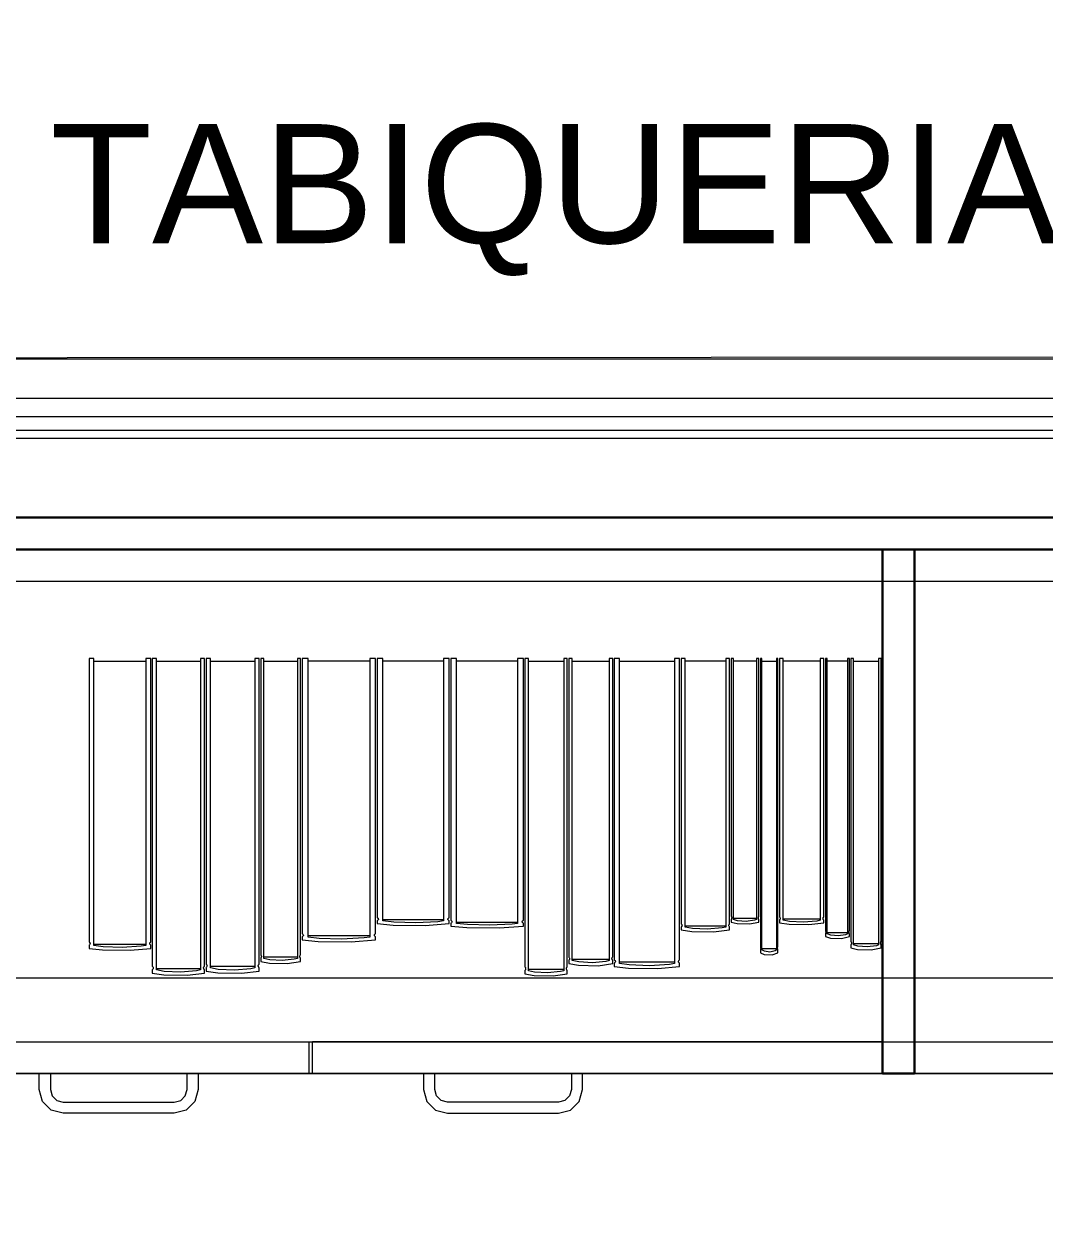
# Model space of a CAD drawing. Header units: inches. Extents: x -19 to 5698, y -728 to 92.
# Drawn here: x 323.215 to 323.858, y 35.844 to 36.607 of the extents above; entities that cross this region are included whole.
import ezdxf

# ---------------------------------------------------------------- set-up
doc = ezdxf.new("R2010")
doc.units = ezdxf.units.IN
doc.header["$MEASUREMENT"] = 0
doc.set_wipeout_variables(frame=1)
doc.linetypes.add('Wipeout_Contour', pattern=[1, 0, -1])
for name, color, linetype in [('02 _ ARQ _ ZON _ Espacio.3D', 7, 'Continuous'), ('Acabado - Muros', 7, 'Continuous'), ('Interior - Mobiliario', 7, 'Continuous'), ('Notas - Etiquetas', 7, 'Continuous')]:
    doc.layers.add(name, color=color, linetype=linetype)
doc.styles.add('Estilo_Generado_4', font='swisse.ttf')

msp = doc.modelspace()

# ---------------------------------------------------------------- linework, layer by layer
at = {"layer": '02 _ ARQ _ ZON _ Espacio.3D', "color": 254, "linetype": 'Continuous', "lineweight": 0, "flags": 128}
for points in [[(322.07004, 31), (322.07004, 29.7), (328.07005, 29.7), (328.07005, 30.2), (328.57004, 30.2), (328.57005, 30.7), (328.92003, 30.69998), (328.92003, 31.89904), (330.27009, 31.89904), (330.27009, 32.9963), (328.92002, 32.9963), (328.92034, 36.34629), (321.57003, 36.34629), (321.57004, 39.4), (321.17004, 39.4), (321.17002, 39.75), (317.27002, 39.75), (317.27002, 29.75), (320.97004, 29.75), (320.97004, 30.2), (321.57004, 30.2), (321.57004, 31)], [(322.07004, 39), (321.62003, 39), (321.62003, 36.39629), (328.92009, 36.4), (328.92009, 39), (328.57004, 39), (328.57004, 39.4), (328.17004, 39.4), (328.17002, 39.75), (322.07002, 39.75)]]:
    msp.add_lwpolyline(points, close=True, dxfattribs=at)
at = {"layer": 'Interior - Mobiliario', "color": 175, "linetype": 'Continuous', "lineweight": 13}
for p, q in [((324.49588, 36.2763), (323.03588, 36.2763)), ((323.25927, 36.20765), (323.25616, 36.20765)), ((323.25616, 36.20765), (323.25616, 36.02912)), ((323.25927, 36.02694), (323.25927, 36.20765)), ((323.29192, 36.20582), (323.25927, 36.20582)), ((323.29503, 36.20765), (323.29192, 36.20765)), ((323.29192, 36.20765), (323.29192, 36.02694)), ((323.29503, 36.02912), (323.29503, 36.20765)), ((323.29866, 36.20765), (323.29603, 36.20765)), ((323.29603, 36.20765), (323.29603, 36.01388)), ((323.29866, 36.01152), (323.29866, 36.20765)), ((323.32627, 36.20566), (323.29866, 36.20566)), ((323.3289, 36.20765), (323.32627, 36.20765)), ((323.32627, 36.20765), (323.32627, 36.01152)), ((323.3289, 36.01388), (323.3289, 36.20765)), ((323.33257, 36.20765), (323.3299, 36.20765)), ((323.3299, 36.20765), (323.3299, 36.01516)), ((323.33257, 36.01281), (323.33257, 36.20765)), ((323.36062, 36.20568), (323.33257, 36.20568)), ((323.36329, 36.20765), (323.36062, 36.20765)), ((323.36062, 36.20765), (323.36062, 36.01281)), ((323.36329, 36.01516), (323.36329, 36.20765)), ((323.3663, 36.20765), (323.36429, 36.20765)), ((323.36429, 36.20765), (323.36429, 36.02107)), ((323.3663, 36.01879), (323.3663, 36.20765)), ((323.38735, 36.20574), (323.3663, 36.20574)), ((323.38935, 36.20765), (323.38735, 36.20765)), ((323.38735, 36.20765), (323.38735, 36.01879)), ((323.38935, 36.02107), (323.38935, 36.20765)), ((323.39406, 36.20765), (323.39035, 36.20765)), ((323.39035, 36.20765), (323.39035, 36.03434)), ((323.39406, 36.03222), (323.39406, 36.20765)), ((323.43296, 36.20587), (323.39406, 36.20587)), ((323.43666, 36.20765), (323.43296, 36.20765)), ((323.43296, 36.20765), (323.43296, 36.03222)), ((323.43666, 36.03434), (323.43666, 36.20765)), ((323.44128, 36.20765), (323.43766, 36.20765)), ((323.43766, 36.20765), (323.43766, 36.04439)), ((323.44128, 36.04239), (323.44128, 36.20765)), ((323.47932, 36.20598), (323.44128, 36.20598)), ((323.48295, 36.20765), (323.47932, 36.20765)), ((323.47932, 36.20765), (323.47932, 36.04239)), ((323.48295, 36.04439), (323.48295, 36.20765)), ((323.4876, 36.20765), (323.48395, 36.20765)), ((323.48395, 36.20765), (323.48395, 36.04285)), ((323.4876, 36.04084), (323.4876, 36.20765)), ((323.52602, 36.20596), (323.4876, 36.20596)), ((323.52967, 36.20765), (323.52602, 36.20765)), ((323.52602, 36.20765), (323.52602, 36.04084)), ((323.52967, 36.04285), (323.52967, 36.20765)), ((323.5328, 36.20765), (323.53067, 36.20765)), ((323.53067, 36.20765), (323.53067, 36.01343)), ((323.5328, 36.01106), (323.5328, 36.20765)), ((323.55512, 36.20566), (323.5328, 36.20566)), ((323.55724, 36.20765), (323.55512, 36.20765)), ((323.55512, 36.20765), (323.55512, 36.01106)), ((323.55724, 36.01343), (323.55724, 36.20765)), ((323.56046, 36.20765), (323.55824, 36.20765)), ((323.55824, 36.20765), (323.55824, 36.01971)), ((323.56046, 36.01741), (323.56046, 36.20765)), ((323.5837, 36.20572), (323.56046, 36.20572)), ((323.58591, 36.20765), (323.5837, 36.20765)), ((323.5837, 36.20765), (323.5837, 36.01741)), ((323.58591, 36.01971), (323.58591, 36.20765)), ((323.5902, 36.20765), (323.58691, 36.20765)), ((323.58691, 36.20765), (323.58691, 36.0179)), ((323.5902, 36.01559), (323.5902, 36.20765)), ((323.62476, 36.20571), (323.5902, 36.20571)), ((323.62805, 36.20765), (323.62476, 36.20765)), ((323.62476, 36.20765), (323.62476, 36.01559)), ((323.62805, 36.0179), (323.62805, 36.20765)), ((323.63149, 36.20765), (323.62905, 36.20765)), ((323.62905, 36.20765), (323.62905, 36.0405)), ((323.63149, 36.03846), (323.63149, 36.20765)), ((323.65712, 36.20594), (323.63149, 36.20594)), ((323.65956, 36.20765), (323.65712, 36.20765)), ((323.65712, 36.20765), (323.65712, 36.03846)), ((323.65956, 36.0405), (323.65956, 36.20765)), ((323.66194, 36.20765), (323.66056, 36.20765)), ((323.66056, 36.20765), (323.66056, 36.04527)), ((323.66194, 36.04329), (323.66194, 36.20765)), ((323.67653, 36.20599), (323.66194, 36.20599)), ((323.67792, 36.20765), (323.67653, 36.20765)), ((323.67653, 36.20765), (323.67653, 36.04329)), ((323.67792, 36.04527), (323.67792, 36.20765)), ((323.6798, 36.20765), (323.67892, 36.20765)), ((323.67892, 36.20765), (323.67892, 36.02631)), ((323.6798, 36.0241), (323.6798, 36.20765)), ((323.68905, 36.20579), (323.6798, 36.20579)), ((323.68993, 36.20765), (323.68905, 36.20765)), ((323.68905, 36.20765), (323.68905, 36.0241)), ((323.68993, 36.02631), (323.68993, 36.20765)), ((323.69316, 36.20765), (323.69093, 36.20765)), ((323.69093, 36.20765), (323.69093, 36.04482)), ((323.69316, 36.04283), (323.69316, 36.20765)), ((323.71658, 36.20598), (323.69316, 36.20598)), ((323.71881, 36.20765), (323.71658, 36.20765)), ((323.71658, 36.20765), (323.71658, 36.04283)), ((323.71881, 36.04482), (323.71881, 36.20765)), ((323.72102, 36.20765), (323.71981, 36.20765)), ((323.71981, 36.20765), (323.71981, 36.03633)), ((323.72102, 36.03423), (323.72102, 36.20765)), ((323.73373, 36.20589), (323.72102, 36.20589)), ((323.73494, 36.20765), (323.73373, 36.20765)), ((323.73373, 36.20765), (323.73373, 36.03423)), ((323.73494, 36.03633), (323.73494, 36.20765)), ((323.73745, 36.20765), (323.73594, 36.20765)), ((323.73594, 36.20765), (323.73594, 36.02946)), ((323.73745, 36.02729), (323.73745, 36.20765)), ((323.43766, 36.04439), (323.4379, 36.04425)), ((323.43811, 36.04284), (323.43784, 36.04263)), ((323.4379, 36.04425), (323.43816, 36.04403)), ((323.4383, 36.04307), (323.43811, 36.04284)), ((323.43816, 36.04403), (323.43834, 36.0438)), ((323.43841, 36.04331), (323.4383, 36.04307)), ((323.43834, 36.0438), (323.43842, 36.04356)), ((323.43842, 36.04356), (323.43841, 36.04331)), ((323.44128, 36.04323), (323.47932, 36.04323)), ((323.48219, 36.04337), (323.4822, 36.04361)), ((323.48227, 36.04312), (323.48219, 36.04337)), ((323.4822, 36.04361), (323.4823, 36.04385)), ((323.48244, 36.04289), (323.48227, 36.04312)), ((323.4823, 36.04385), (323.48249, 36.04408)), ((323.4827, 36.04268), (323.48244, 36.04289)), ((323.48249, 36.04408), (323.48277, 36.04429)), ((323.48277, 36.04429), (323.48295, 36.04439)), ((323.48395, 36.04285), (323.48419, 36.04271)), ((323.48419, 36.04271), (323.48445, 36.0425)), ((323.52922, 36.04255), (323.5295, 36.04276)), ((323.5295, 36.04276), (323.52967, 36.04285)), ((323.66056, 36.04527), (323.66065, 36.04513)), ((323.66062, 36.04352), (323.66056, 36.04343)), ((323.66056, 36.04343), (323.66056, 36.04163)), ((323.66073, 36.04373), (323.66062, 36.04352)), ((323.66065, 36.04513), (323.66075, 36.04492)), ((323.6608, 36.04396), (323.66073, 36.04373)), ((323.66075, 36.04492), (323.66081, 36.04469)), ((323.66084, 36.0442), (323.6608, 36.04396)), ((323.66081, 36.04469), (323.66085, 36.04445)), ((323.66085, 36.04445), (323.66084, 36.0442)), ((323.66194, 36.04412), (323.67653, 36.04412)), ((323.66454, 36.04252), (323.66194, 36.04329)), ((323.67521, 36.0428), (323.66989, 36.0421)), ((323.67653, 36.04329), (323.67521, 36.0428)), ((323.67763, 36.0445), (323.67767, 36.04474)), ((323.67763, 36.04426), (323.67763, 36.0445)), ((323.67766, 36.04401), (323.67763, 36.04426)), ((323.67772, 36.04378), (323.67766, 36.04401)), ((323.67767, 36.04474), (323.67774, 36.04497)), ((323.67782, 36.04357), (323.67772, 36.04378)), ((323.67774, 36.04497), (323.67785, 36.04518)), ((323.67792, 36.04343), (323.67782, 36.04357)), ((323.67785, 36.04518), (323.67792, 36.04527)), ((323.67792, 36.04163), (323.67792, 36.04343)), ((323.69093, 36.04482), (323.69108, 36.04468)), ((323.69104, 36.04307), (323.69093, 36.04297)), ((323.69093, 36.04297), (323.69093, 36.04116)), ((323.69121, 36.04328), (323.69104, 36.04307)), ((323.69108, 36.04468), (323.69124, 36.04447)), ((323.69133, 36.04351), (323.69121, 36.04328)), ((323.69124, 36.04447), (323.69135, 36.04423)), ((323.69139, 36.04375), (323.69133, 36.04351)), ((323.69135, 36.04423), (323.6914, 36.04399)), ((323.6914, 36.04399), (323.69139, 36.04375)), ((323.69316, 36.04366), (323.71658, 36.04366)), ((323.69734, 36.04206), (323.69316, 36.04283)), ((323.71658, 36.04283), (323.71447, 36.04234)), ((323.71834, 36.0438), (323.71835, 36.04405)), ((323.7184, 36.04356), (323.71834, 36.0438)), ((323.71835, 36.04405), (323.71841, 36.04429)), ((323.7185, 36.04333), (323.7184, 36.04356)), ((323.71841, 36.04429), (323.71853, 36.04452)), ((323.71866, 36.04311), (323.7185, 36.04333)), ((323.71853, 36.04452), (323.7187, 36.04473)), ((323.71881, 36.04297), (323.71866, 36.04311)), ((323.7187, 36.04473), (323.71881, 36.04482)), ((323.71881, 36.04116), (323.71881, 36.04297)), ((323.43784, 36.04263), (323.43766, 36.04254)), ((323.43766, 36.04254), (323.43766, 36.04072)), ((323.43766, 36.04072), (323.44759, 36.03981)), ((323.44807, 36.04163), (323.44128, 36.04239)), ((323.44759, 36.03981), (323.46784, 36.0396)), ((323.462, 36.0412), (323.44807, 36.04163)), ((323.47589, 36.0419), (323.462, 36.0412)), ((323.46784, 36.0396), (323.48295, 36.04072)), ((323.47932, 36.04239), (323.47589, 36.0419)), ((323.48295, 36.04254), (323.4827, 36.04268)), ((323.48295, 36.04072), (323.48295, 36.04254)), ((323.48412, 36.04108), (323.48395, 36.04099)), ((323.48395, 36.04099), (323.48395, 36.03916)), ((323.48395, 36.03916), (323.49397, 36.03823)), ((323.4844, 36.04129), (323.48412, 36.04108)), ((323.4846, 36.04152), (323.4844, 36.04129)), ((323.48445, 36.0425), (323.48463, 36.04226)), ((323.4847, 36.04177), (323.4846, 36.04152)), ((323.48463, 36.04226), (323.48471, 36.04202)), ((323.48471, 36.04202), (323.4847, 36.04177)), ((323.4876, 36.04168), (323.52602, 36.04168)), ((323.49445, 36.04007), (323.4876, 36.04084)), ((323.49397, 36.03823), (323.51442, 36.03802)), ((323.50853, 36.03964), (323.49445, 36.04007)), ((323.52255, 36.04034), (323.50853, 36.03964)), ((323.51442, 36.03802), (323.52967, 36.03916)), ((323.52602, 36.04084), (323.52255, 36.04034)), ((323.52891, 36.04182), (323.52892, 36.04207)), ((323.52899, 36.04158), (323.52891, 36.04182)), ((323.52892, 36.04207), (323.52902, 36.04232)), ((323.52917, 36.04134), (323.52899, 36.04158)), ((323.52902, 36.04232), (323.52922, 36.04255)), ((323.52943, 36.04113), (323.52917, 36.04134)), ((323.52967, 36.04099), (323.52943, 36.04113)), ((323.52967, 36.03916), (323.52967, 36.04099)), ((323.62905, 36.0405), (323.62921, 36.04036)), ((323.62917, 36.03871), (323.62905, 36.03861)), ((323.62905, 36.03861), (323.62905, 36.03675)), ((323.62905, 36.03675), (323.63574, 36.03582)), ((323.62935, 36.03892), (323.62917, 36.03871)), ((323.62921, 36.04036), (323.62939, 36.04014)), ((323.62948, 36.03916), (323.62935, 36.03892)), ((323.62939, 36.04014), (323.6295, 36.03991)), ((323.62955, 36.0394), (323.62948, 36.03916)), ((323.6295, 36.03991), (323.62956, 36.03966)), ((323.62956, 36.03966), (323.62955, 36.0394)), ((323.63149, 36.03932), (323.65712, 36.03932)), ((323.63606, 36.03768), (323.63149, 36.03846)), ((323.63574, 36.03582), (323.64938, 36.03561)), ((323.64545, 36.03724), (323.63606, 36.03768)), ((323.6548, 36.03796), (323.64545, 36.03724)), ((323.64938, 36.03561), (323.65956, 36.03675)), ((323.65712, 36.03846), (323.6548, 36.03796)), ((323.65905, 36.03971), (323.65912, 36.03996)), ((323.65905, 36.03946), (323.65905, 36.03971)), ((323.6591, 36.03921), (323.65905, 36.03946)), ((323.65922, 36.03897), (323.6591, 36.03921)), ((323.65912, 36.03996), (323.65925, 36.04019)), ((323.65939, 36.03875), (323.65922, 36.03897)), ((323.65925, 36.04019), (323.65944, 36.04041)), ((323.65956, 36.03861), (323.65939, 36.03875)), ((323.65944, 36.04041), (323.65956, 36.0405)), ((323.65956, 36.03675), (323.65956, 36.03861)), ((323.66056, 36.04163), (323.66436, 36.04072)), ((323.66436, 36.04072), (323.67213, 36.04051)), ((323.66989, 36.0421), (323.66454, 36.04252)), ((323.67213, 36.04051), (323.67792, 36.04163)), ((323.69093, 36.04116), (323.69704, 36.04025)), ((323.69704, 36.04025), (323.70951, 36.04005)), ((323.70592, 36.04164), (323.69734, 36.04206)), ((323.71447, 36.04234), (323.70592, 36.04164)), ((323.70951, 36.04005), (323.71881, 36.04116)), ((323.71981, 36.03633), (323.71989, 36.03618)), ((323.71989, 36.03618), (323.71998, 36.03596)), ((323.71998, 36.03596), (323.72004, 36.03571)), ((323.72006, 36.0352), (323.72003, 36.03494)), ((323.72004, 36.03571), (323.72006, 36.03546)), ((323.72006, 36.03546), (323.72006, 36.0352)), ((323.72102, 36.03511), (323.73373, 36.03511)), ((323.73468, 36.03525), (323.73469, 36.03551)), ((323.73471, 36.035), (323.73468, 36.03525)), ((323.73469, 36.03551), (323.73472, 36.03577)), ((323.73472, 36.03577), (323.73479, 36.03601)), ((323.73479, 36.03601), (323.73488, 36.03623)), ((323.73488, 36.03623), (323.73494, 36.03633)), ((323.25616, 36.02912), (323.25637, 36.02897)), ((323.25637, 36.02897), (323.25659, 36.02874)), ((323.25671, 36.02768), (323.25654, 36.02743)), ((323.25659, 36.02874), (323.25674, 36.02848)), ((323.2568, 36.02795), (323.25671, 36.02768)), ((323.25674, 36.02848), (323.25681, 36.02821)), ((323.25681, 36.02821), (323.2568, 36.02795)), ((323.25927, 36.02785), (323.29192, 36.02785)), ((323.29438, 36.02801), (323.29439, 36.02827)), ((323.29445, 36.02774), (323.29438, 36.02801)), ((323.29439, 36.02827), (323.29448, 36.02854)), ((323.2946, 36.02748), (323.29445, 36.02774)), ((323.29448, 36.02854), (323.29464, 36.02879)), ((323.29482, 36.02725), (323.2946, 36.02748)), ((323.29464, 36.02879), (323.29488, 36.02902)), ((323.29488, 36.02902), (323.29503, 36.02912)), ((323.39035, 36.03434), (323.3906, 36.03419)), ((323.39053, 36.03248), (323.39035, 36.03238)), ((323.39035, 36.03238), (323.39035, 36.03045)), ((323.39035, 36.03045), (323.40051, 36.02948)), ((323.39081, 36.0327), (323.39053, 36.03248)), ((323.3906, 36.03419), (323.39087, 36.03397)), ((323.39101, 36.03294), (323.39081, 36.0327)), ((323.39087, 36.03397), (323.39104, 36.03372)), ((323.39112, 36.0332), (323.39101, 36.03294)), ((323.39104, 36.03372), (323.39113, 36.03346)), ((323.39113, 36.03346), (323.39112, 36.0332)), ((323.39406, 36.03311), (323.43296, 36.03311)), ((323.40099, 36.03141), (323.39406, 36.03222)), ((323.40051, 36.02948), (323.42122, 36.02926)), ((323.41525, 36.03096), (323.40099, 36.03141)), ((323.42944, 36.0317), (323.41525, 36.03096)), ((323.42122, 36.02926), (323.43666, 36.03045)), ((323.43296, 36.03222), (323.42944, 36.0317)), ((323.43589, 36.03326), (323.4359, 36.03352)), ((323.43597, 36.033), (323.43589, 36.03326)), ((323.4359, 36.03352), (323.436, 36.03377)), ((323.43615, 36.03275), (323.43597, 36.033)), ((323.436, 36.03377), (323.4362, 36.03402)), ((323.43641, 36.03252), (323.43615, 36.03275)), ((323.4362, 36.03402), (323.43648, 36.03424)), ((323.43666, 36.03238), (323.43641, 36.03252)), ((323.43648, 36.03424), (323.43666, 36.03434)), ((323.43666, 36.03045), (323.43666, 36.03238)), ((323.71987, 36.03448), (323.71981, 36.03439)), ((323.71981, 36.03439), (323.71981, 36.03248)), ((323.71981, 36.03248), (323.72313, 36.03152)), ((323.71996, 36.0347), (323.71987, 36.03448)), ((323.72003, 36.03494), (323.71996, 36.0347)), ((323.72329, 36.03343), (323.72102, 36.03423)), ((323.72313, 36.03152), (323.72989, 36.0313)), ((323.72794, 36.03298), (323.72329, 36.03343)), ((323.73258, 36.03371), (323.72794, 36.03298)), ((323.72989, 36.0313), (323.73494, 36.03248)), ((323.73373, 36.03423), (323.73258, 36.03371)), ((323.73477, 36.03476), (323.73471, 36.035)), ((323.73486, 36.03453), (323.73477, 36.03476)), ((323.73494, 36.03439), (323.73486, 36.03453)), ((323.73494, 36.03248), (323.73494, 36.03439)), ((323.73594, 36.02946), (323.73604, 36.02931)), ((323.73601, 36.02754), (323.73594, 36.02744)), ((323.73613, 36.02778), (323.73601, 36.02754)), ((323.73604, 36.02931), (323.73615, 36.02908)), ((323.73621, 36.02803), (323.73613, 36.02778)), ((323.73615, 36.02908), (323.73622, 36.02882)), ((323.73625, 36.02829), (323.73621, 36.02803)), ((323.73622, 36.02882), (323.73625, 36.02856)), ((323.73625, 36.02856), (323.73625, 36.02829)), ((323.25631, 36.0272), (323.25616, 36.0271)), ((323.25616, 36.0271), (323.25616, 36.02511)), ((323.25616, 36.02511), (323.26468, 36.02412)), ((323.25654, 36.02743), (323.25631, 36.0272)), ((323.26509, 36.0261), (323.25927, 36.02694)), ((323.26468, 36.02412), (323.28207, 36.02389)), ((323.27705, 36.02564), (323.26509, 36.0261)), ((323.28897, 36.0264), (323.27705, 36.02564)), ((323.28207, 36.02389), (323.29503, 36.02511)), ((323.29192, 36.02694), (323.28897, 36.0264)), ((323.29503, 36.0271), (323.29482, 36.02725)), ((323.29503, 36.02511), (323.29503, 36.0271)), ((323.36429, 36.02107), (323.36443, 36.02092)), ((323.36443, 36.02092), (323.36457, 36.02067)), ((323.36457, 36.02067), (323.36467, 36.0204)), ((323.36471, 36.01985), (323.36465, 36.01957)), ((323.36467, 36.0204), (323.36471, 36.02013)), ((323.36471, 36.02013), (323.36471, 36.01985)), ((323.38893, 36.01991), (323.38894, 36.02019)), ((323.38898, 36.01963), (323.38893, 36.01991)), ((323.38894, 36.02019), (323.389, 36.02046)), ((323.389, 36.02046), (323.3891, 36.02073)), ((323.3891, 36.02073), (323.38926, 36.02097)), ((323.38926, 36.02097), (323.38935, 36.02107)), ((323.67892, 36.02631), (323.67898, 36.02616)), ((323.67896, 36.02436), (323.67892, 36.02426)), ((323.67892, 36.02426), (323.67892, 36.02224)), ((323.67892, 36.02224), (323.68133, 36.02123)), ((323.67903, 36.0246), (323.67896, 36.02436)), ((323.67898, 36.02616), (323.67904, 36.02592)), ((323.67907, 36.02485), (323.67903, 36.0246)), ((323.67904, 36.02592), (323.67908, 36.02566)), ((323.6791, 36.02512), (323.67907, 36.02485)), ((323.67908, 36.02566), (323.6791, 36.02539)), ((323.6791, 36.02539), (323.6791, 36.02512)), ((323.6798, 36.02502), (323.68905, 36.02502)), ((323.68145, 36.02325), (323.6798, 36.0241)), ((323.68133, 36.02123), (323.68626, 36.021)), ((323.68484, 36.02277), (323.68145, 36.02325)), ((323.68821, 36.02355), (323.68484, 36.02277)), ((323.68626, 36.021), (323.68993, 36.02224)), ((323.68905, 36.0241), (323.68821, 36.02355)), ((323.68975, 36.02545), (323.68977, 36.02572)), ((323.68975, 36.02518), (323.68975, 36.02545)), ((323.68977, 36.02491), (323.68975, 36.02518)), ((323.68977, 36.02572), (323.68982, 36.02598)), ((323.68981, 36.02465), (323.68977, 36.02491)), ((323.68987, 36.02441), (323.68981, 36.02465)), ((323.68982, 36.02598), (323.68989, 36.02621)), ((323.68993, 36.02426), (323.68987, 36.02441)), ((323.68989, 36.02621), (323.68993, 36.02631)), ((323.68993, 36.02224), (323.68993, 36.02426)), ((323.73594, 36.02744), (323.73594, 36.02546)), ((323.73594, 36.02546), (323.74009, 36.02447)), ((323.74029, 36.02645), (323.73745, 36.02729)), ((323.74009, 36.02447), (323.74857, 36.02424)), ((323.74612, 36.02598), (323.74029, 36.02645)), ((323.75193, 36.02674), (323.74612, 36.02598)), ((323.29603, 36.01388), (323.29621, 36.01372)), ((323.29621, 36.01372), (323.29639, 36.01346)), ((323.2965, 36.01232), (323.29636, 36.01205)), ((323.29639, 36.01346), (323.29652, 36.01319)), ((323.29657, 36.01261), (323.2965, 36.01232)), ((323.29652, 36.01319), (323.29658, 36.0129)), ((323.29658, 36.0129), (323.29657, 36.01261)), ((323.29866, 36.01251), (323.32627, 36.01251)), ((323.32835, 36.01267), (323.32836, 36.01296)), ((323.32841, 36.01238), (323.32835, 36.01267)), ((323.32836, 36.01296), (323.32843, 36.01325)), ((323.32853, 36.01211), (323.32841, 36.01238)), ((323.32843, 36.01325), (323.32857, 36.01352)), ((323.32857, 36.01352), (323.32877, 36.01377)), ((323.32877, 36.01377), (323.3289, 36.01388)), ((323.3299, 36.01516), (323.33008, 36.015)), ((323.33003, 36.01309), (323.3299, 36.01298)), ((323.3299, 36.01298), (323.3299, 36.01084)), ((323.33023, 36.01334), (323.33003, 36.01309)), ((323.33008, 36.015), (323.33027, 36.01475)), ((323.33037, 36.01361), (323.33023, 36.01334)), ((323.33027, 36.01475), (323.3304, 36.01447)), ((323.33045, 36.0139), (323.33037, 36.01361)), ((323.3304, 36.01447), (323.33046, 36.01419)), ((323.33046, 36.01419), (323.33045, 36.0139)), ((323.33257, 36.0138), (323.36062, 36.0138)), ((323.33757, 36.01191), (323.33257, 36.01281)), ((323.35809, 36.01223), (323.34785, 36.01141)), ((323.36062, 36.01281), (323.35809, 36.01223)), ((323.36274, 36.01425), (323.36282, 36.01453)), ((323.36274, 36.01396), (323.36274, 36.01425)), ((323.3628, 36.01367), (323.36274, 36.01396)), ((323.36292, 36.0134), (323.3628, 36.01367)), ((323.36282, 36.01453), (323.36296, 36.01481)), ((323.36312, 36.01315), (323.36292, 36.0134)), ((323.36296, 36.01481), (323.36316, 36.01505)), ((323.36329, 36.01298), (323.36312, 36.01315)), ((323.36316, 36.01505), (323.36329, 36.01516)), ((323.36329, 36.01084), (323.36329, 36.01298)), ((323.36439, 36.01907), (323.36429, 36.01896)), ((323.36429, 36.01896), (323.36429, 36.01689)), ((323.36429, 36.01689), (323.36979, 36.01584)), ((323.36454, 36.01931), (323.36439, 36.01907)), ((323.36465, 36.01957), (323.36454, 36.01931)), ((323.3663, 36.01975), (323.38735, 36.01975)), ((323.37005, 36.01792), (323.3663, 36.01879)), ((323.36979, 36.01584), (323.381, 36.01561)), ((323.37776, 36.01743), (323.37005, 36.01792)), ((323.38545, 36.01823), (323.37776, 36.01743)), ((323.381, 36.01561), (323.38935, 36.01689)), ((323.38735, 36.01879), (323.38545, 36.01823)), ((323.38908, 36.01936), (323.38898, 36.01963)), ((323.38922, 36.01912), (323.38908, 36.01936)), ((323.38935, 36.01896), (323.38922, 36.01912)), ((323.38935, 36.01689), (323.38935, 36.01896)), ((323.53067, 36.01343), (323.53082, 36.01327)), ((323.53082, 36.01327), (323.53097, 36.01301)), ((323.53097, 36.01301), (323.53107, 36.01273)), ((323.53107, 36.01273), (323.53112, 36.01244)), ((323.53112, 36.01244), (323.53111, 36.01215)), ((323.5568, 36.01221), (323.55681, 36.01251)), ((323.55685, 36.01193), (323.5568, 36.01221)), ((323.55681, 36.01251), (323.55687, 36.01279)), ((323.55687, 36.01279), (323.55698, 36.01307)), ((323.55698, 36.01307), (323.55714, 36.01332)), ((323.55714, 36.01332), (323.55724, 36.01343)), ((323.55824, 36.01971), (323.55839, 36.01955)), ((323.55835, 36.01768), (323.55824, 36.01758)), ((323.55824, 36.01758), (323.55824, 36.01549)), ((323.55824, 36.01549), (323.56431, 36.01444)), ((323.55852, 36.01793), (323.55835, 36.01768)), ((323.55839, 36.01955), (323.55855, 36.0193)), ((323.55864, 36.01819), (323.55852, 36.01793)), ((323.55855, 36.0193), (323.55866, 36.01903)), ((323.5587, 36.01847), (323.55864, 36.01819)), ((323.55866, 36.01903), (323.55871, 36.01875)), ((323.55871, 36.01875), (323.5587, 36.01847)), ((323.56046, 36.01837), (323.5837, 36.01837)), ((323.5646, 36.01653), (323.56046, 36.01741)), ((323.56431, 36.01444), (323.57669, 36.0142)), ((323.57312, 36.01604), (323.5646, 36.01653)), ((323.5816, 36.01684), (323.57312, 36.01604)), ((323.57669, 36.0142), (323.58591, 36.01549)), ((323.5837, 36.01741), (323.5816, 36.01684)), ((323.58545, 36.01853), (323.58546, 36.01881)), ((323.5855, 36.01825), (323.58545, 36.01853)), ((323.58546, 36.01881), (323.58552, 36.01909)), ((323.58561, 36.01798), (323.5855, 36.01825)), ((323.58552, 36.01909), (323.58564, 36.01936)), ((323.58576, 36.01774), (323.58561, 36.01798)), ((323.58564, 36.01936), (323.58581, 36.0196)), ((323.58591, 36.01758), (323.58576, 36.01774)), ((323.58581, 36.0196), (323.58591, 36.01971)), ((323.58591, 36.01549), (323.58591, 36.01758)), ((323.58691, 36.0179), (323.58713, 36.01774)), ((323.58707, 36.01586), (323.58691, 36.01576)), ((323.58691, 36.01576), (323.58691, 36.01365)), ((323.58691, 36.01365), (323.59593, 36.01259)), ((323.58732, 36.01611), (323.58707, 36.01586)), ((323.58713, 36.01774), (323.58737, 36.01749)), ((323.5875, 36.01638), (323.58732, 36.01611)), ((323.58737, 36.01749), (323.58752, 36.01722)), ((323.58759, 36.01666), (323.5875, 36.01638)), ((323.58752, 36.01722), (323.5876, 36.01694)), ((323.5876, 36.01694), (323.58759, 36.01666)), ((323.5902, 36.01656), (323.62476, 36.01656)), ((323.59636, 36.0147), (323.5902, 36.01559)), ((323.59593, 36.01259), (323.61433, 36.01234)), ((323.60903, 36.0142), (323.59636, 36.0147)), ((323.62164, 36.01501), (323.60903, 36.0142)), ((323.61433, 36.01234), (323.62805, 36.01365)), ((323.62476, 36.01559), (323.62164, 36.01501)), ((323.62736, 36.01672), (323.62737, 36.017)), ((323.62744, 36.01644), (323.62736, 36.01672)), ((323.62737, 36.017), (323.62746, 36.01728)), ((323.62759, 36.01617), (323.62744, 36.01644)), ((323.62746, 36.01728), (323.62764, 36.01755)), ((323.62783, 36.01592), (323.62759, 36.01617)), ((323.62764, 36.01755), (323.62789, 36.0178)), ((323.62805, 36.01576), (323.62783, 36.01592)), ((323.62789, 36.0178), (323.62805, 36.0179)), ((323.62805, 36.01365), (323.62805, 36.01576)), ((323.29616, 36.0118), (323.29603, 36.01169)), ((323.29603, 36.01169), (323.29603, 36.00953)), ((323.29603, 36.00953), (323.30324, 36.00845)), ((323.29636, 36.01205), (323.29616, 36.0118)), ((323.30358, 36.01061), (323.29866, 36.01152)), ((323.30324, 36.00845), (323.31794, 36.0082)), ((323.3137, 36.0101), (323.30358, 36.01061)), ((323.32378, 36.01093), (323.3137, 36.0101)), ((323.31794, 36.0082), (323.3289, 36.00953)), ((323.32627, 36.01152), (323.32378, 36.01093)), ((323.32872, 36.01185), (323.32853, 36.01211)), ((323.3289, 36.01169), (323.32872, 36.01185)), ((323.3289, 36.00953), (323.3289, 36.01169)), ((323.3299, 36.01084), (323.33722, 36.00977)), ((323.33722, 36.00977), (323.35216, 36.00952)), ((323.34785, 36.01141), (323.33757, 36.01191)), ((323.35216, 36.00952), (323.36329, 36.01084)), ((323.53078, 36.01134), (323.53067, 36.01123)), ((323.53067, 36.01123), (323.53067, 36.00907)), ((323.53067, 36.00907), (323.5365, 36.00798)), ((323.53094, 36.01159), (323.53078, 36.01134)), ((323.53105, 36.01186), (323.53094, 36.01159)), ((323.53111, 36.01215), (323.53105, 36.01186)), ((323.5328, 36.01205), (323.55512, 36.01205)), ((323.53678, 36.01014), (323.5328, 36.01106)), ((323.5365, 36.00798), (323.54838, 36.00774)), ((323.54496, 36.00964), (323.53678, 36.01014)), ((323.5531, 36.01047), (323.54496, 36.00964)), ((323.54838, 36.00774), (323.55724, 36.00907)), ((323.55512, 36.01106), (323.5531, 36.01047)), ((323.55695, 36.01165), (323.55685, 36.01193)), ((323.5571, 36.01139), (323.55695, 36.01165)), ((323.55724, 36.01123), (323.5571, 36.01139)), ((323.55724, 36.00907), (323.55724, 36.01123)), ((323.03588, 35.9663), (324.49588, 35.9663)), ((323.03588, 35.9663), (323.39488, 35.9663)), ((323.39488, 35.9463), (323.39488, 35.9663)), ((323.39688, 35.9463), (323.39688, 35.9663)), ((323.03588, 35.9463), (323.39488, 35.9463)), ((323.22488, 35.9363), (323.22488, 35.9463)), ((323.22488, 35.9463), (323.23188, 35.9463)), ((323.23188, 35.9463), (323.23188, 35.9363)), ((323.31788, 35.9363), (323.31788, 35.9463)), ((323.31788, 35.9463), (323.32488, 35.9463)), ((323.32488, 35.9463), (323.32488, 35.9363)), ((323.46688, 35.9463), (323.46688, 35.9363)), ((323.47388, 35.9463), (323.46688, 35.9463)), ((323.47388, 35.9363), (323.47388, 35.9463)), ((323.55988, 35.9463), (323.55988, 35.9363)), ((323.56688, 35.9463), (323.55988, 35.9463)), ((323.56688, 35.9363), (323.56688, 35.9463)), ((323.22689, 35.9288), (323.22488, 35.9363)), ((323.23188, 35.9363), (323.23296, 35.9323)), ((323.31681, 35.9323), (323.31788, 35.9363)), ((323.32488, 35.9363), (323.32287, 35.9288)), ((323.46688, 35.9363), (323.46889, 35.9288)), ((323.47496, 35.9323), (323.47388, 35.9363)), ((323.55988, 35.9363), (323.55881, 35.9323)), ((323.56487, 35.9288), (323.56688, 35.9363)), ((323.23238, 35.92331), (323.22689, 35.9288)), ((323.23296, 35.9323), (323.23588, 35.92937)), ((323.23588, 35.92937), (323.23988, 35.9283)), ((323.23988, 35.9283), (323.30988, 35.9283)), ((323.30988, 35.9283), (323.31388, 35.92937)), ((323.31388, 35.92937), (323.31681, 35.9323)), ((323.32287, 35.9288), (323.31738, 35.92331)), ((323.46889, 35.9288), (323.47438, 35.92331)), ((323.47788, 35.92937), (323.47496, 35.9323)), ((323.48188, 35.9283), (323.47788, 35.92937)), ((323.55188, 35.9283), (323.48188, 35.9283)), ((323.55588, 35.92937), (323.55188, 35.9283)), ((323.55881, 35.9323), (323.55588, 35.92937)), ((323.55938, 35.92331), (323.56487, 35.9288)), ((323.23988, 35.9213), (323.23238, 35.92331)), ((323.30988, 35.9213), (323.23988, 35.9213)), ((323.31738, 35.92331), (323.30988, 35.9213)), ((323.47438, 35.92331), (323.48188, 35.9213)), ((323.48188, 35.9213), (323.55188, 35.9213)), ((323.55188, 35.9213), (323.55938, 35.92331))]:
    msp.add_line(p, q, dxfattribs=at)

# ---------------------------------------------------------------- texts
at = {"layer": 'Notas - Etiquetas', "color": 171, "linetype": 'Continuous', "lineweight": 13, "insert": (323.23186, 36.49531), "char_height": 0.075, "attachment_point": 4, "rotation": 359.99998, "style": 'Estilo_Generado_4'}
msp.add_mtext('\\A1;{\\pql;\\fSwis721 Ex BT|b0|i0|c0|p34;TABIQUERIA FIJA 2 (VER DETALLE)\\fSwis721 Ex BT|b0|i0|c0|p34; }', dxfattribs=at)

# ---------------------------------------------------------------- next in the draw order: wipeouts: each hides what was drawn before it
at = {"color": 254, "linetype": 'Wipeout_Contour', "lineweight": 0, "ltscale": 14753.385082}
msp.add_wipeout([(322.72013, 36.39631), (322.72013, 36.34631), (324.8037, 36.34631), (324.8037, 36.37931), (324.8202, 36.37931), (324.8202, 36.39631)], dxfattribs=at).dxf.layer = 'Acabado - Muros'
at = {"color": 254, "linetype": 'Wipeout_Contour', "lineweight": 0, "ltscale": 9834.832602}
msp.add_wipeout([(323.75588, 35.9463), (323.77588, 35.9463), (323.77588, 36.2763), (323.75588, 36.2763)], dxfattribs=at).dxf.layer = 'Interior - Mobiliario'

# ---------------------------------------------------------------- next in the draw order: linework, layer by layer
at = {"layer": 'Acabado - Muros', "color": 251, "linetype": 'Continuous', "lineweight": 13, "flags": 128}
for points in [[(322.72013, 36.39631), (324.8202, 36.39631), (326.9702, 36.39631)], [(322.72013, 36.34631), (324.8037, 36.34631)]]:
    msp.add_lwpolyline(points, dxfattribs=at)
at = {"layer": 'Interior - Mobiliario', "color": 175, "linetype": 'Continuous', "lineweight": 30}
for p, q in [((323.77588, 36.2763), (323.75588, 36.2763)), ((323.75588, 35.9463), (323.75588, 36.2763)), ((323.77588, 35.9463), (323.77588, 36.2763)), ((323.77588, 35.9463), (323.75588, 35.9463))]:
    msp.add_line(p, q, dxfattribs=at)
at = {"layer": 'Interior - Mobiliario', "color": 175, "linetype": 'Continuous', "lineweight": 13}
for p, q in [((323.75588, 36.2763), (323.75588, 35.9463)), ((323.77588, 36.2763), (323.75588, 36.2763)), ((323.77588, 35.9463), (323.77588, 36.2763)), ((323.05588, 36.2563), (324.47588, 36.2563)), ((323.75337, 36.20582), (323.73745, 36.20582)), ((323.75488, 36.20765), (323.75337, 36.20765)), ((323.75337, 36.20765), (323.75337, 36.02729)), ((323.75488, 36.02946), (323.75488, 36.20765)), ((323.73745, 36.0282), (323.75337, 36.0282)), ((323.75457, 36.02862), (323.75461, 36.02888)), ((323.75457, 36.02835), (323.75457, 36.02862)), ((323.7546, 36.02808), (323.75457, 36.02835)), ((323.75467, 36.02783), (323.7546, 36.02808)), ((323.75461, 36.02888), (323.75469, 36.02913)), ((323.75478, 36.02759), (323.75467, 36.02783)), ((323.75469, 36.02913), (323.75481, 36.02936)), ((323.75488, 36.02744), (323.75478, 36.02759)), ((323.75481, 36.02936), (323.75488, 36.02946)), ((323.74857, 36.02424), (323.75488, 36.02546)), ((323.75337, 36.02729), (323.75193, 36.02674)), ((323.75488, 36.02546), (323.75488, 36.02744)), ((324.47588, 36.0063), (323.05588, 36.0063)), ((323.03588, 35.9663), (324.49588, 35.9663)), ((323.03588, 35.9663), (324.49588, 35.9663)), ((323.05588, 35.9663), (324.47588, 35.9663)), ((323.75588, 35.9663), (323.39688, 35.9663)), ((323.75588, 35.9463), (323.75588, 35.9663)), ((323.77588, 35.9663), (324.13488, 35.9663)), ((323.77588, 35.9463), (323.77588, 35.9663)), ((324.51588, 35.9463), (323.01588, 35.9463)), ((323.03588, 35.9463), (324.49588, 35.9463)), ((323.03588, 35.9463), (324.49588, 35.9463)), ((323.75588, 35.9463), (323.39688, 35.9463)), ((323.75588, 35.9463), (323.77588, 35.9463)), ((323.75588, 35.9463), (323.77588, 35.9463)), ((323.77588, 35.9463), (324.13488, 35.9463))]:
    msp.add_line(p, q, dxfattribs=at)

# ---------------------------------------------------------------- next in the draw order: wipeouts: each hides what was drawn before it
at = {"color": 254, "linetype": 'Wipeout_Contour', "lineweight": 0, "ltscale": 9834.83143}
msp.add_wipeout([(324.8037, 36.35131), (324.8037, 36.37131), (322.72013, 36.37131), (322.72013, 36.35131)], dxfattribs=at).dxf.layer = 'Acabado - Muros'

# ---------------------------------------------------------------- next in the draw order: hatches: boundary and pattern name
at = {"layer": 'Acabado - Muros', "linetype": 'Continuous', "lineweight": 0}
h = msp.add_hatch(dxfattribs=at)
h.set_pattern_fill('CONTRACHAPADO_0002', color=254, style=0, pattern_type=2)
h.set_pattern_definition([(0, (277.50006, 1e-08), (0, 0.030000001), [])])
h.paths.add_polyline_path([(324.8037, 36.35131), (324.8037, 36.37131), (322.72013, 36.37131), (322.72013, 36.35131)])

# ---------------------------------------------------------------- next in the draw order: linework, layer by layer
at = {"layer": 'Acabado - Muros', "color": 7, "linetype": 'Continuous', "lineweight": 13, "flags": 128}
msp.add_lwpolyline([(324.8037, 36.35131), (324.8037, 36.37131), (322.72013, 36.37131), (322.72013, 36.35131)], close=True, dxfattribs=at)

# ---------------------------------------------------------------- next in the draw order: wipeouts: each hides what was drawn before it
at = {"color": 254, "linetype": 'Wipeout_Contour', "lineweight": 0, "ltscale": 9834.842879}
msp.add_wipeout([(323.03588, 36.2763), (324.49588, 36.2763), (324.49588, 36.2963), (323.03588, 36.2963)], dxfattribs=at).dxf.layer = 'Interior - Mobiliario'

# ---------------------------------------------------------------- next in the draw order: linework, layer by layer
at = {"layer": 'Interior - Mobiliario', "color": 175, "linetype": 'Continuous', "lineweight": 13}
for p, q in [((323.01588, 36.2963), (324.51588, 36.2963)), ((324.49588, 36.2963), (323.03588, 36.2963)), ((324.49588, 36.2963), (323.03588, 36.2963)), ((324.47588, 36.2963), (323.05588, 36.2963)), ((323.03588, 36.2763), (324.49588, 36.2763)), ((324.49588, 36.2763), (323.03588, 36.2763)), ((324.49588, 36.2763), (323.03588, 36.2763)), ((324.49588, 36.2763), (323.03588, 36.2763)), ((323.75588, 36.2763), (323.75588, 35.9463)), ((323.77588, 36.2763), (323.75588, 36.2763)), ((323.77588, 35.9463), (323.77588, 36.2763))]:
    msp.add_line(p, q, dxfattribs=at)
at = {"layer": 'Interior - Mobiliario', "color": 175, "linetype": 'Continuous', "lineweight": 30}
for p, q in [((324.49588, 36.2963), (323.03588, 36.2963)), ((324.49588, 36.2763), (323.03588, 36.2763))]:
    msp.add_line(p, q, dxfattribs=at)

doc.saveas('drawing.dxf')
